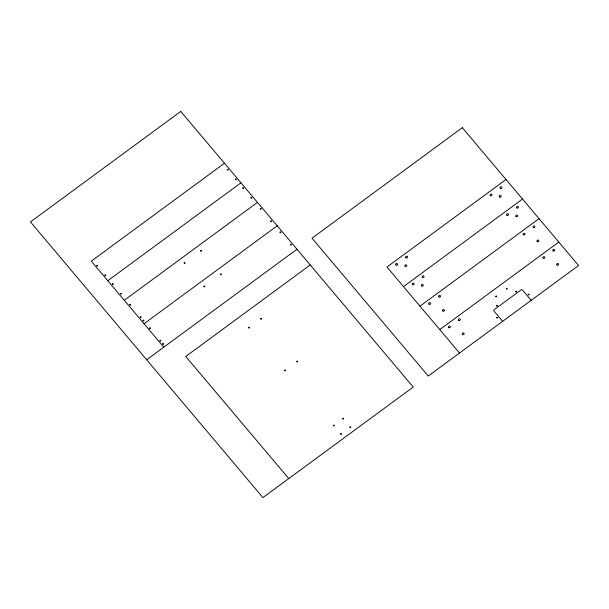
<?xml version="1.0" encoding="UTF-8"?>
<svg xmlns="http://www.w3.org/2000/svg" width="609" height="609" viewBox="0 0 609 609"><rect width="100%" height="100%" fill="white"/><g stroke="black" fill="none" stroke-linecap="round" stroke-linejoin="round"><path stroke-width="0.91" d="M224.462 163.235L91.289 261.154L163.813 347.16M107.793 280.726L240.966 182.807M124.297 300.298L257.47 202.378M144.051 323.729L277.224 225.81M146.678 359.759L296.986 249.241M310.232 264.953L185.783 356.463L288.757 478.575M506.026 179.503L386.981 267.031L459.506 353.03M403.485 286.603L522.53 199.074M419.989 306.175L539.034 218.646M439.751 329.606L558.788 242.077M531.2 300.321L522.606 290.12A1.142 1.058 -6.8 0 0 521 289.953L494.249 309.623A1.142 1.058 -6.8 0 0 494.044 311.115L502.646 321.316M96.762 265.478C97.204 267.579 98.612 264.207 96.762 265.478M104.9 275.131C105.342 277.224 106.75 273.86 104.9 275.131M112.338 283.946C112.779 286.047 114.188 282.683 112.338 283.946M120.468 293.599C120.917 295.692 122.325 292.328 120.468 293.599M129.77 304.622C130.212 306.723 131.62 303.351 129.77 304.622M140.23 317.03C140.671 319.124 142.08 315.759 140.23 317.03M143.016 320.334C143.465 322.435 144.873 319.063 143.016 320.334M149.525 328.053C149.974 330.154 151.382 326.782 149.525 328.053M159.992 340.461C160.433 342.555 161.842 339.19 159.992 340.461M184.154 262.852C184.596 264.953 186.004 261.581 184.154 262.852M162.778 343.765C163.22 345.866 164.628 342.494 162.778 343.765M200.688 250.695C201.13 252.796 202.538 249.424 200.688 250.695M227.226 169.553C227.675 171.654 229.075 168.282 227.226 169.553M203.908 286.283C204.358 288.384 205.758 285.012 203.908 286.283M235.363 179.198C235.805 181.299 237.213 177.935 235.363 179.198M242.801 188.021C243.25 190.122 244.651 186.75 242.801 188.021M220.443 274.126C220.892 276.227 222.293 272.855 220.443 274.126M250.938 197.674C251.38 199.767 252.788 196.403 250.938 197.674M260.233 208.697C260.682 210.798 262.083 207.425 260.233 208.697M270.701 221.105C271.142 223.198 272.55 219.834 270.701 221.105M248.662 327.513C249.104 329.606 250.512 326.241 248.662 327.513M279.995 232.128C280.437 234.229 281.845 230.857 279.995 232.128M260.682 318.667C261.132 320.768 262.54 317.403 260.682 318.667M290.455 244.529C290.896 246.63 292.305 243.265 290.455 244.529M284.692 370.234C285.134 372.335 286.542 368.97 284.692 370.234M296.72 361.396C297.162 363.497 298.57 360.125 296.72 361.396M333.351 425.341C333.793 427.434 335.201 424.07 333.351 425.341M342.669 418.49C343.111 420.583 344.519 417.218 342.669 418.49M340.553 433.882C341.002 435.983 342.403 432.611 340.553 433.882M349.87 427.031C350.32 429.132 351.728 425.76 349.87 427.031M495.795 296.301C496.236 298.395 497.644 295.03 495.795 296.301M496.548 305.566C496.997 307.667 498.398 304.302 496.548 305.566M496.662 317.54C497.104 319.641 498.512 316.277 496.662 317.54M506.315 288.567C506.757 290.66 508.165 287.296 506.315 288.567M515.785 291.422C516.234 293.523 517.642 290.15 515.785 291.422M528.224 294.337C528.673 296.431 530.081 293.066 528.224 294.337M180.759 111.417L30.45 221.927L262.905 497.583L413.214 387.073L180.759 111.417M462.322 127.677L312.014 238.195L428.241 376.019L578.55 265.509L462.322 127.677M516.912 207.958A0.952 0.883 -6.8 0 0 518.434 207.342A0.952 0.883 -6.8 0 0 517.125 206.436A0.952 0.883 -6.8 0 0 516.912 207.958M506.993 215.251A0.952 0.883 -6.8 0 0 508.507 214.634A0.952 0.883 -6.8 0 0 507.198 213.729A0.952 0.883 -6.8 0 0 506.993 215.251M516.135 216.568A0.952 0.883 -6.8 0 0 517.658 215.951A0.952 0.883 -6.8 0 0 516.348 215.046A0.952 0.883 -6.8 0 0 516.135 216.568M422.517 277.361A0.952 0.883 -6.8 0 0 424.039 276.745A0.952 0.883 -6.8 0 0 422.73 275.839A0.952 0.883 -6.8 0 0 422.517 277.361M412.597 284.654A0.952 0.883 -6.8 0 0 414.12 284.038A0.952 0.883 -6.8 0 0 412.811 283.132A0.952 0.883 -6.8 0 0 412.597 284.654M421.74 285.971A0.952 0.883 -6.8 0 0 423.263 285.355A0.952 0.883 -6.8 0 0 421.953 284.449A0.952 0.883 -6.8 0 0 421.74 285.971M500.408 188.387A0.952 0.883 -6.8 0 0 501.923 187.77A0.952 0.883 -6.8 0 0 500.613 186.864A0.952 0.883 -6.8 0 0 500.408 188.387M490.489 195.679A0.952 0.883 -6.8 0 0 492.003 195.063A0.952 0.883 -6.8 0 0 490.694 194.157A0.952 0.883 -6.8 0 0 490.489 195.679M499.631 196.996A0.952 0.883 -6.8 0 0 501.154 196.38A0.952 0.883 -6.8 0 0 499.844 195.474A0.952 0.883 -6.8 0 0 499.631 196.996M406.013 257.79A0.952 0.883 -6.8 0 0 407.535 257.173A0.952 0.883 -6.8 0 0 406.226 256.267A0.952 0.883 -6.8 0 0 406.013 257.79M396.094 265.082A0.952 0.883 -6.8 0 0 397.616 264.466A0.952 0.883 -6.8 0 0 396.307 263.56A0.952 0.883 -6.8 0 0 396.094 265.082M405.236 266.399A0.952 0.883 -6.8 0 0 406.759 265.783A0.952 0.883 -6.8 0 0 405.449 264.877A0.952 0.883 -6.8 0 0 405.236 266.399M557.045 265.082A0.952 0.883 -6.8 0 0 558.567 264.466A0.952 0.883 -6.8 0 0 557.258 263.56A0.952 0.883 -6.8 0 0 557.045 265.082M543.258 258.254A0.952 0.883 -6.8 0 0 544.773 257.637A0.952 0.883 -6.8 0 0 543.464 256.732A0.952 0.883 -6.8 0 0 543.258 258.254M553.178 250.961A0.952 0.883 -6.8 0 0 554.692 250.345A0.952 0.883 -6.8 0 0 553.383 249.439A0.952 0.883 -6.8 0 0 553.178 250.961M462.657 334.486A0.952 0.883 -6.8 0 0 464.172 333.869A0.952 0.883 -6.8 0 0 462.863 332.963A0.952 0.883 -6.8 0 0 462.657 334.486M458.783 320.364A0.952 0.883 -6.8 0 0 460.297 319.748A0.952 0.883 -6.8 0 0 458.988 318.842A0.952 0.883 -6.8 0 0 458.783 320.364M448.863 327.657A0.952 0.883 -6.8 0 0 450.378 327.041A0.952 0.883 -6.8 0 0 449.069 326.135A0.952 0.883 -6.8 0 0 448.863 327.657M537.29 241.651A0.952 0.883 -6.8 0 0 538.805 241.035A0.952 0.883 -6.8 0 0 537.496 240.129A0.952 0.883 -6.8 0 0 537.29 241.651M523.496 234.823A0.952 0.883 -6.8 0 0 525.011 234.206A0.952 0.883 -6.8 0 0 523.702 233.3A0.952 0.883 -6.8 0 0 523.496 234.823M533.415 227.53A0.952 0.883 -6.8 0 0 534.938 226.913A0.952 0.883 -6.8 0 0 533.629 226.008A0.952 0.883 -6.8 0 0 533.415 227.53M442.895 311.054A0.952 0.883 -6.8 0 0 444.418 310.438A0.952 0.883 -6.8 0 0 443.108 309.532A0.952 0.883 -6.8 0 0 442.895 311.054M439.02 296.933A0.952 0.883 -6.8 0 0 440.543 296.317A0.952 0.883 -6.8 0 0 439.234 295.411A0.952 0.883 -6.8 0 0 439.02 296.933M429.101 304.226A0.952 0.883 -6.8 0 0 430.624 303.609A0.952 0.883 -6.8 0 0 429.315 302.703A0.952 0.883 -6.8 0 0 429.101 304.226"/></g></svg>
